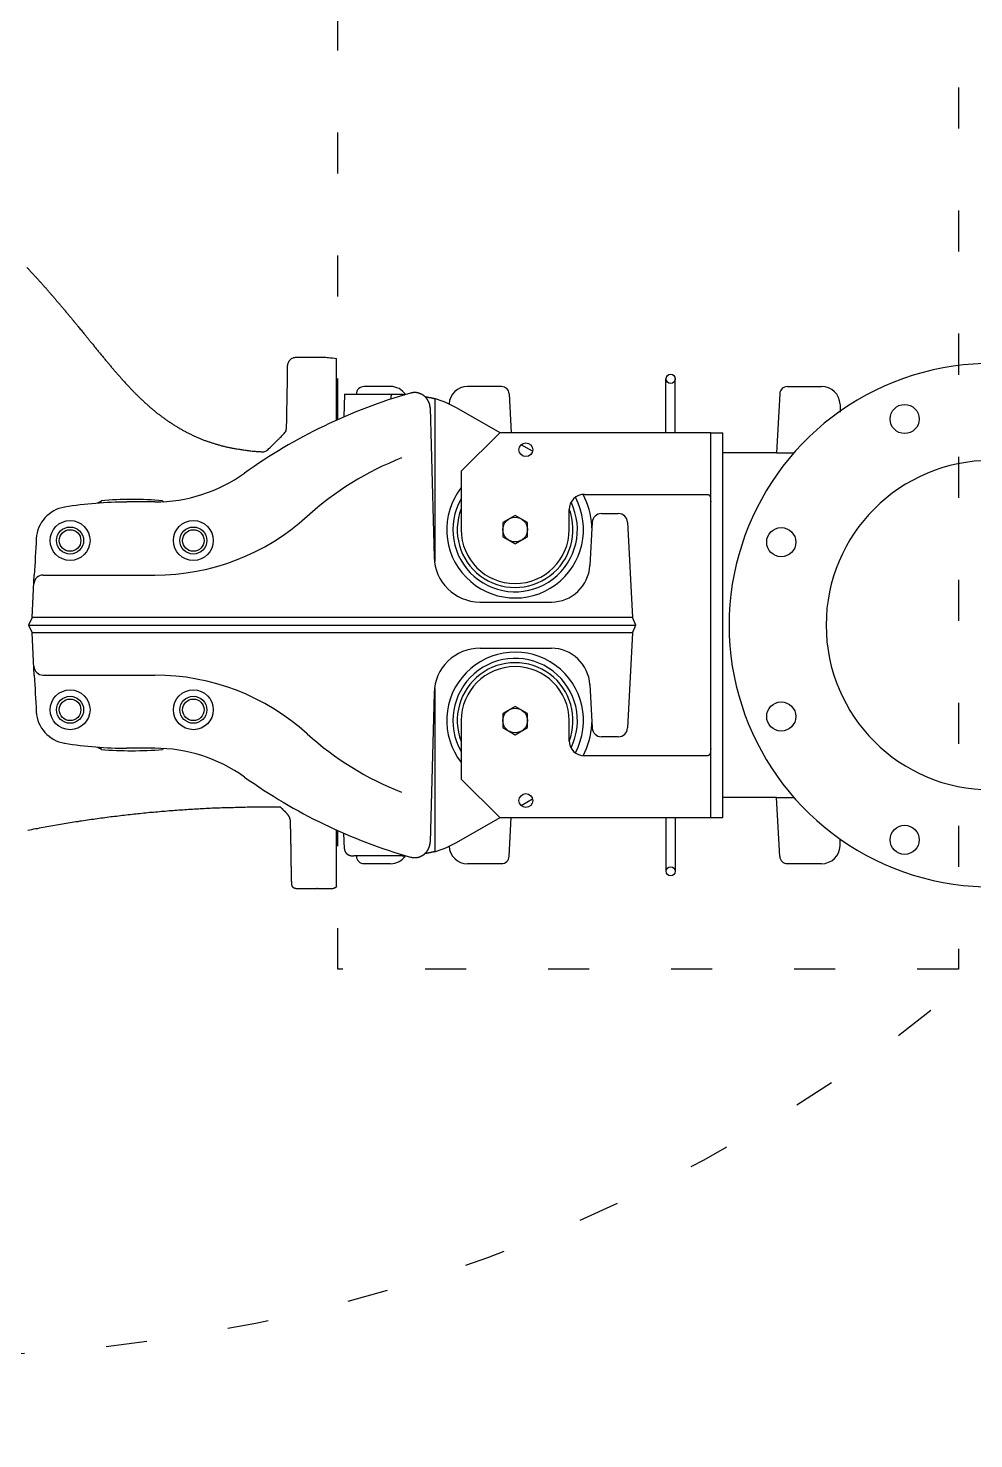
# Model space of a CAD drawing. Extents: x 0 to 216, y -5 to 280.
# Drawn here: x 125.17 to 132.38, y 183.47 to 194.22 of the extents above; entities that cross this region are included whole.
import ezdxf

# ---------------------------------------------------------------- set-up
doc = ezdxf.new("R2010")
doc.units = 0
doc.header["$LTSCALE"] = 10
doc.header["$MEASUREMENT"] = 0
doc.linetypes.add('SHORT_DASH', pattern=[0.125, 0.03125, -0.0625, 0.03125])
doc.layers.add('CADdetails-9-EXTRAFINE', color=9, linetype='CONTINUOUS')

msp = doc.modelspace()

# ---------------------------------------------------------------- linework, layer by layer
at = {"layer": 'CADdetails-9-EXTRAFINE', "linetype": 'SHORT_DASH'}
for p, q in [((132.258, 205.952), (132.258, 187.047)), ((127.532, 191.235), (127.532, 201.764)), ((127.532, 187.047), (127.532, 188.102)), ((132.258, 187.047), (127.532, 187.047))]:
    msp.add_line(p, q, dxfattribs=at)
at = {"layer": 'CADdetails-9-EXTRAFINE', "linetype": 'Continuous'}
for p, q in [((127.521, 191.23), (127.521, 191.7)), ((127.932, 191.486), (127.731, 191.486)), ((128.778, 191.486), (128.519, 191.486)), ((130.031, 191.134), (130.031, 191.545)), ((130.102, 191.134), (130.102, 191.545)), ((130.956, 191.486), (131.216, 191.486)), ((127.583, 191.428), (127.577, 191.254)), ((127.583, 191.428), (128.022, 191.428)), ((127.934, 191.402), (127.934, 191.39)), ((127.971, 191.402), (127.971, 191.402)), ((128.269, 191.395), (128.269, 190.152)), ((128.837, 191.431), (128.852, 191.134)), ((130.898, 191.431), (130.874, 190.982)), ((128.235, 191.323), (128.264, 190.187)), ((128.768, 191.134), (128.435, 191.325)), ((131.357, 191.35), (131.359, 191.292)), ((128.765, 191.134), (128.472, 190.841)), ((130.372, 191.134), (128.765, 191.134)), ((129.015, 190.993), (128.928, 191.043)), ((130.372, 191.134), (130.465, 191.134)), ((130.372, 188.202), (130.372, 191.134)), ((130.465, 190.982), (130.465, 191.134)), ((130.465, 188.355), (130.465, 190.982)), ((130.874, 190.982), (130.465, 190.982)), ((130.874, 190.982), (131.006, 190.982)), ((128.472, 190.841), (128.472, 190.396)), ((125.703, 190.6), (125.707, 190.603)), ((125.707, 190.603), (125.71, 190.606)), ((125.71, 190.606), (125.717, 190.609)), ((125.717, 190.609), (125.723, 190.611)), ((125.723, 190.611), (125.727, 190.611)), ((125.727, 190.616), (125.727, 190.6)), ((126.137, 190.607), (125.925, 190.607)), ((126.196, 190.616), (126.196, 190.609)), ((126.196, 190.611), (126.2, 190.611)), ((126.2, 190.611), (126.206, 190.609)), ((129.41, 190.665), (130.342, 190.665)), ((125.703, 190.6), (125.7, 190.598)), ((128.882, 190.504), (128.788, 190.45)), ((128.976, 190.45), (128.882, 190.504)), ((129.293, 190.396), (129.293, 190.548)), ((129.539, 190.519), (129.668, 190.519)), ((128.788, 190.45), (128.788, 190.341)), ((128.976, 190.341), (128.976, 190.45)), ((129.468, 190.452), (129.451, 190.122)), ((129.466, 190.41), (129.465, 190.426)), ((129.738, 190.452), (129.776, 189.727)), ((128.788, 190.341), (128.882, 190.287)), ((128.882, 190.287), (128.976, 190.341)), ((125.202, 189.727), (125.219, 190.05)), ((125.286, 190.05), (126.137, 190.05)), ((128.612, 189.844), (129.159, 189.844)), ((125.202, 189.727), (125.176, 189.668)), ((125.176, 189.668), (129.802, 189.668)), ((125.176, 189.668), (125.202, 189.61)), ((129.776, 189.727), (125.202, 189.727)), ((129.802, 189.668), (129.776, 189.727)), ((129.776, 189.61), (129.802, 189.668)), ((129.776, 189.61), (125.202, 189.61)), ((125.219, 189.287), (125.202, 189.61)), ((129.776, 189.61), (129.738, 188.885)), ((128.616, 189.492), (129.158, 189.492)), ((125.286, 189.287), (126.137, 189.287)), ((129.451, 189.215), (129.468, 188.885)), ((128.264, 189.15), (128.235, 188.014)), ((128.269, 189.185), (128.269, 187.941)), ((128.882, 189.049), (128.788, 188.995)), ((128.788, 188.995), (128.788, 188.887)), ((128.976, 188.995), (128.882, 189.049)), ((128.976, 188.887), (128.976, 188.995)), ((128.472, 188.941), (128.472, 188.495)), ((128.788, 188.887), (128.882, 188.833)), ((128.882, 188.833), (128.976, 188.887)), ((129.293, 188.789), (129.293, 188.941)), ((129.465, 188.911), (129.466, 188.927)), ((129.668, 188.818), (129.539, 188.818)), ((125.7, 188.739), (125.703, 188.736)), ((125.707, 188.733), (125.703, 188.736)), ((125.71, 188.731), (125.707, 188.733)), ((125.717, 188.727), (125.71, 188.731)), ((125.723, 188.726), (125.717, 188.727)), ((125.727, 188.725), (125.723, 188.726)), ((125.727, 188.737), (125.727, 188.72)), ((126.137, 188.73), (125.925, 188.73)), ((126.196, 188.728), (126.196, 188.72)), ((126.2, 188.726), (126.196, 188.725)), ((126.206, 188.727), (126.2, 188.726)), ((126.207, 188.728), (126.206, 188.727)), ((130.342, 188.671), (129.41, 188.671)), ((128.472, 188.495), (128.765, 188.202)), ((128.928, 188.294), (129.015, 188.344)), ((130.465, 188.202), (130.465, 188.355)), ((130.874, 188.355), (130.465, 188.355)), ((130.874, 188.355), (131.006, 188.355)), ((130.898, 187.906), (130.874, 188.355)), ((126.083, 188.237), (126.068, 188.236)), ((126.098, 188.239), (126.083, 188.237)), ((126.112, 188.24), (126.098, 188.239)), ((126.127, 188.241), (126.112, 188.24)), ((126.142, 188.243), (126.127, 188.241)), ((126.157, 188.244), (126.142, 188.243)), ((126.172, 188.245), (126.157, 188.244)), ((126.187, 188.247), (126.172, 188.245)), ((126.201, 188.248), (126.187, 188.247)), ((126.216, 188.249), (126.201, 188.248)), ((126.231, 188.25), (126.216, 188.249)), ((126.246, 188.252), (126.231, 188.25)), ((126.261, 188.253), (126.246, 188.252)), ((126.276, 188.254), (126.261, 188.253)), ((126.291, 188.255), (126.276, 188.254)), ((126.305, 188.256), (126.291, 188.255)), ((126.32, 188.257), (126.305, 188.256)), ((126.335, 188.258), (126.32, 188.257)), ((126.35, 188.259), (126.335, 188.258)), ((126.365, 188.26), (126.35, 188.259)), ((126.38, 188.261), (126.365, 188.26)), ((126.395, 188.262), (126.38, 188.261)), ((126.409, 188.263), (126.395, 188.262)), ((126.424, 188.264), (126.409, 188.263)), ((126.439, 188.265), (126.424, 188.264)), ((126.454, 188.266), (126.439, 188.265)), ((126.469, 188.266), (126.454, 188.266)), ((126.484, 188.267), (126.469, 188.266)), ((126.499, 188.268), (126.484, 188.267)), ((126.514, 188.269), (126.499, 188.268)), ((126.528, 188.27), (126.514, 188.269)), ((126.543, 188.27), (126.528, 188.27)), ((126.558, 188.271), (126.543, 188.27)), ((126.573, 188.272), (126.558, 188.271)), ((126.588, 188.272), (126.573, 188.272)), ((126.603, 188.273), (126.588, 188.272)), ((126.618, 188.273), (126.603, 188.273)), ((126.633, 188.274), (126.618, 188.273)), ((126.647, 188.275), (126.633, 188.274)), ((126.662, 188.275), (126.647, 188.275)), ((126.677, 188.276), (126.662, 188.275)), ((126.692, 188.276), (126.677, 188.276)), ((126.707, 188.277), (126.692, 188.276)), ((126.722, 188.277), (126.707, 188.277)), ((126.737, 188.277), (126.722, 188.277)), ((126.752, 188.278), (126.737, 188.277)), ((126.767, 188.278), (126.752, 188.278)), ((126.781, 188.278), (126.767, 188.278)), ((126.796, 188.279), (126.781, 188.278)), ((126.811, 188.279), (126.796, 188.279)), ((126.826, 188.279), (126.811, 188.279)), ((126.841, 188.28), (126.826, 188.279)), ((126.856, 188.28), (126.841, 188.28)), ((126.871, 188.28), (126.856, 188.28)), ((126.886, 188.28), (126.871, 188.28)), ((126.901, 188.28), (126.886, 188.28)), ((126.915, 188.28), (126.901, 188.28)), ((126.93, 188.28), (126.915, 188.28)), ((127.095, 188.281), (126.93, 188.28)), ((125.316, 188.131), (125.301, 188.128)), ((125.331, 188.134), (125.316, 188.131)), ((125.345, 188.136), (125.331, 188.134)), ((125.36, 188.139), (125.345, 188.136)), ((125.375, 188.141), (125.36, 188.139)), ((125.389, 188.144), (125.375, 188.141)), ((125.404, 188.147), (125.389, 188.144)), ((125.419, 188.149), (125.404, 188.147)), ((125.433, 188.151), (125.419, 188.149)), ((125.448, 188.154), (125.433, 188.151)), ((125.463, 188.156), (125.448, 188.154)), ((125.477, 188.159), (125.463, 188.156)), ((125.492, 188.161), (125.477, 188.159)), ((125.507, 188.164), (125.492, 188.161)), ((125.521, 188.166), (125.507, 188.164)), ((125.536, 188.168), (125.521, 188.166)), ((125.551, 188.17), (125.536, 188.168)), ((125.566, 188.173), (125.551, 188.17)), ((125.58, 188.175), (125.566, 188.173)), ((125.595, 188.177), (125.58, 188.175)), ((125.61, 188.179), (125.595, 188.177)), ((125.625, 188.182), (125.61, 188.179)), ((125.639, 188.184), (125.625, 188.182)), ((125.654, 188.186), (125.639, 188.184)), ((125.669, 188.188), (125.654, 188.186)), ((125.684, 188.19), (125.669, 188.188)), ((125.698, 188.192), (125.684, 188.19)), ((125.713, 188.194), (125.698, 188.192)), ((125.728, 188.196), (125.713, 188.194)), ((125.743, 188.198), (125.728, 188.196)), ((125.757, 188.2), (125.743, 188.198)), ((125.772, 188.202), (125.757, 188.2)), ((125.787, 188.204), (125.772, 188.202)), ((125.802, 188.206), (125.787, 188.204)), ((125.816, 188.208), (125.802, 188.206)), ((125.831, 188.21), (125.816, 188.208)), ((125.846, 188.211), (125.831, 188.21)), ((125.861, 188.213), (125.846, 188.211)), ((125.876, 188.215), (125.861, 188.213)), ((125.89, 188.217), (125.876, 188.215)), ((125.905, 188.218), (125.89, 188.217)), ((125.92, 188.22), (125.905, 188.218)), ((125.935, 188.222), (125.92, 188.22)), ((125.949, 188.223), (125.935, 188.222)), ((125.964, 188.225), (125.949, 188.223)), ((125.979, 188.227), (125.964, 188.225)), ((125.994, 188.228), (125.979, 188.227)), ((126.009, 188.23), (125.994, 188.228)), ((126.024, 188.231), (126.009, 188.23)), ((126.038, 188.233), (126.024, 188.231)), ((126.053, 188.234), (126.038, 188.233)), ((126.068, 188.236), (126.053, 188.234)), ((128.435, 188.012), (128.768, 188.202)), ((128.765, 188.202), (130.372, 188.202)), ((128.837, 187.906), (128.852, 188.202)), ((130.031, 188.202), (130.031, 187.792)), ((130.102, 188.202), (130.102, 187.792)), ((130.372, 188.202), (130.465, 188.202)), ((125.184, 188.106), (125.17, 188.103)), ((125.199, 188.109), (125.184, 188.106)), ((125.213, 188.112), (125.199, 188.109)), ((125.228, 188.115), (125.213, 188.112)), ((125.243, 188.117), (125.228, 188.115)), ((125.257, 188.12), (125.243, 188.117)), ((125.272, 188.123), (125.257, 188.12)), ((125.287, 188.126), (125.272, 188.123)), ((125.301, 188.128), (125.287, 188.126)), ((127.521, 187.673), (127.521, 188.107)), ((127.581, 187.963), (127.577, 188.083)), ((131.357, 187.986), (131.358, 188.038)), ((127.601, 187.925), (127.601, 187.925)), ((127.621, 187.914), (127.621, 187.914)), ((128.022, 187.909), (127.652, 187.909)), ((127.672, 187.909), (127.672, 187.906)), ((127.932, 187.85), (127.731, 187.85)), ((128.778, 187.85), (128.519, 187.85)), ((131.216, 187.85), (130.956, 187.85)), ((127.497, 187.66), (127.491, 187.659)), ((127.503, 187.662), (127.497, 187.66))]:
    msp.add_line(p, q, dxfattribs=at)
for points in [[(125.163, 192.394, -0.001223), (125.18, 192.376, -0.001059), (125.198, 192.356, -0.001135), (125.215, 192.338, -0.001025), (125.233, 192.319, -0.001078), (125.25, 192.3, -0.000982), (125.267, 192.281, -0.001049), (125.284, 192.262, -0.000919), (125.302, 192.242, -0.00099), (125.318, 192.224, -0.000816), (125.335, 192.203, -0.0009), (125.351, 192.185, -0.000723), (125.369, 192.164, -0.000812), (125.385, 192.146, -0.000639), (125.403, 192.125, -0.000735), (125.418, 192.107, -0.000543), (125.436, 192.086, -0.000623), (125.451, 192.068, -0.00045), (125.469, 192.046, -0.00055), (125.484, 192.028, -0.000372), (125.502, 192.007, -0.000459), (125.517, 191.989, -0.000265), (125.535, 191.966, -0.000371), (125.549, 191.949, -0.000162), (125.569, 191.925, -0.000254), (125.582, 191.91, -0.000063), (125.601, 191.886, -0.000094), (125.614, 191.87, -0.000078), (125.63, 191.85, 0.000068), (125.646, 191.83, 0.000099), (125.659, 191.815, 0.000062), (125.679, 191.79, 0.000328), (125.691, 191.775, 0.000196), (125.711, 191.751, 0.00051), (125.724, 191.735, 0.000325), (125.744, 191.711, 0.000687), (125.757, 191.694, 0.000495), (125.777, 191.672, 0.000999), (125.791, 191.655, 0.000754), (125.81, 191.632, 0.001289), (125.824, 191.615, 0.000975), (125.843, 191.593, 0.001578), (125.858, 191.576, 0.001269), (125.877, 191.555, 0.002036), (125.892, 191.537, 0.001661), (125.911, 191.516, 0.002437), (125.927, 191.499, 0.002086), (125.946, 191.479, 0.002763), (125.962, 191.461, 0.002424), (125.981, 191.442, 0.003003), (125.998, 191.425, 0.002696), (126.017, 191.406, 0.003311), (126.035, 191.389, 0.002991), (126.055, 191.37, 0.003673), (126.073, 191.354, 0.003351), (126.093, 191.336, 0.004027), (126.112, 191.32, 0.00373), (126.132, 191.303, 0.004279), (126.151, 191.287, 0.004002), (126.172, 191.271, 0.004462), (126.192, 191.256, 0.004316), (126.213, 191.241, 0.004614), (126.234, 191.226, 0.004492), (126.256, 191.212, 0.004557), (126.277, 191.198, 0.004486), (126.299, 191.184, 0.004573), (126.321, 191.171, 0.004483), (126.343, 191.158, 0.004741), (126.365, 191.146, 0.00459), (126.388, 191.134, 0.004991), (126.411, 191.123, 0.004841), (126.435, 191.111, 0.005189), (126.458, 191.101, 0.005013), (126.482, 191.091, 0.005257), (126.505, 191.081, 0.005212), (126.529, 191.072, 0.005306), (126.554, 191.064, 0.005316), (126.578, 191.056, 0.005139), (126.603, 191.048, 0.005311), (126.627, 191.041, 0.004858), (126.653, 191.034, 0.005155), (126.677, 191.028, 0.004408), (126.703, 191.023, 0.004782), (126.727, 191.018, 0.003914), (126.754, 191.013, 0.004435), (126.777, 191.009, 0.003393), (126.804, 191.005, 0.003735), (126.828, 191.001, 0.002917), (126.84, 191, 0.000928), (126.879, 190.995, 0.005184), (126.891, 190.994, 0.001495), (126.93, 190.991, 0.035818), (126.967, 190.99, 0.095873), (126.981, 190.994, 0.062246), (126.993, 191.001, 0.024458), (127.02, 191.026, 0.00001), (127.038, 191.044, -0.000054), (127.056, 191.062, -0.000007), (127.074, 191.08, 0.000002), (127.093, 191.098, 0.003198), (127.117, 191.123, 0.006291), (127.128, 191.135, 0.122148), (127.137, 191.15, 0.061208), (127.141, 191.184, 0.000175), (127.142, 191.209, -0.000345), (127.142, 191.235, 0), (127.143, 191.286, -0.000148), (127.143, 191.286, -0.00005), (127.144, 191.312, 0.000044), (127.144, 191.338, 0.000007), (127.145, 191.381, 0.000038), (127.145, 191.389, 0.000038), (127.145, 191.414, -0.000029), (127.146, 191.44, -0.00015), (127.147, 191.491, 0.000595), (127.148, 191.543, -0.002361), (127.148, 191.594, 0.000288), (127.149, 191.62, -0.00016), (127.149, 191.645, -0.097801), (127.155, 191.67, -0.09873), (127.169, 191.691, -0.096987), (127.19, 191.705, -0.096082), (127.216, 191.71, -0.000055), (127.249, 191.71, -0.000101), (127.267, 191.71, -0.001862), (127.318, 191.71, 0.000168), (127.344, 191.71, -0.000001), (127.369, 191.71, -0.000057), (127.372, 191.71, -0.000003), (127.421, 191.71, -0.022938), (127.461, 191.708, -0.015227), (127.521, 191.7)], [(127.943, 191.428, 0.000445), (127.942, 191.427, 0.000888), (127.942, 191.427, 0.000002), (127.941, 191.426, 0.000171), (127.941, 191.426, 0.000386), (127.941, 191.425, 0.000498), (127.941, 191.425, 0.00151), (127.941, 191.424, 0.000739), (127.94, 191.424, 0.000952), (127.94, 191.423, 0.000901), (127.94, 191.423, 0.001695), (127.939, 191.422, 0.001238), (127.939, 191.422, 0.001949), (127.939, 191.421, 0.00195), (127.939, 191.421, 0.002153), (127.938, 191.42, 0.001536), (127.938, 191.42, 0.001993), (127.938, 191.419, 0.002123), (127.938, 191.419, 0.003241), (127.937, 191.418, 0.002603), (127.937, 191.418, 0.002808), (127.937, 191.417, 0.002539), (127.937, 191.417, 0.003271), (127.936, 191.416, 0.003234), (127.936, 191.416, 0.003787), (127.936, 191.415, 0.00316), (127.936, 191.415, 0.003664), (127.936, 191.414, 0.003711), (127.935, 191.414, 0.004467), (127.935, 191.413, 0.003727), (127.935, 191.413, 0.004532), (127.935, 191.412, 0.004775), (127.935, 191.412, 0.005213), (127.935, 191.411, 0.004395), (127.935, 191.411, 0.004615), (127.934, 191.41, 0.004858), (127.934, 191.41, 0.005656), (127.934, 191.409, 0.004939), (127.934, 191.409, 0.005545), (127.934, 191.408, 0.005922), (127.934, 191.407, 0.005857), (127.934, 191.407, 0.006537), (127.934, 191.406, 0.003796), (127.934, 191.406, 0.004101), (127.934, 191.405, 0.002679), (127.934, 191.405, 0.000089), (127.934, 191.404, 0.006627), (127.934, 191.403, 0.004484), (127.934, 191.402)], [(128.022, 191.428), (128.023, 191.428), (128.023, 191.428, -0.003883), (128.023, 191.428, 0.003883), (128.024, 191.428), (128.024, 191.428), (128.024, 191.427, -0.000285), (128.025, 191.427, 0.000021), (128.025, 191.427, 0.000264), (128.025, 191.427, -0.000285), (128.025, 191.427, -0.003288), (128.025, 191.427, 0.003047), (128.026, 191.427, 0.000121), (128.026, 191.427, 0.000142), (128.026, 191.427), (128.026, 191.427), (128.027, 191.427, -0.003883), (128.027, 191.427, 0.003883), (128.027, 191.427), (128.028, 191.427), (128.028, 191.427, -0.000142), (128.028, 191.427, -0.000121), (128.029, 191.427, -0.003047), (128.029, 191.427, 0.003288), (128.029, 191.427, 0.000285), (128.029, 191.427, -0.000201), (128.029, 191.427), (128.03, 191.427, -0.000751), (128.03, 191.427, -0.000502), (128.031, 191.427)], [(128.031, 191.427), (128.031, 191.427), (128.031, 191.427), (128.032, 191.427), (128.032, 191.426, -0.003152), (128.032, 191.426, 0.003152), (128.033, 191.426, 1), (128.033, 191.426), (128.033, 191.426), (128.034, 191.426), (128.034, 191.426, -0.003152), (128.034, 191.425, 0.003152), (128.035, 191.425), (128.035, 191.425), (128.035, 191.425), (128.036, 191.425), (128.036, 191.425, -0.003152), (128.036, 191.425, 0.003152), (128.037, 191.425), (128.037, 191.424), (128.037, 191.424), (128.038, 191.424, -0.000789), (128.038, 191.424, -0.000526), (128.039, 191.424)], [(128.039, 191.424, -0.004778), (128.039, 191.424, -0.009704), (128.039, 191.424), (128.039, 191.424), (128.039, 191.424), (128.039, 191.424), (128.039, 191.424, 0.01941), (128.039, 191.424, -0.01941), (128.039, 191.424), (128.039, 191.423), (128.039, 191.423), (128.039, 191.423), (128.039, 191.423, 0.01941), (128.039, 191.423, -0.01941), (128.039, 191.423), (128.039, 191.423), (128.039, 191.423), (128.039, 191.423), (128.039, 191.423, 0.01941), (128.039, 191.423, -0.01941), (128.039, 191.423), (128.039, 191.423), (128.039, 191.423), (128.04, 191.423)], [(128.235, 191.323, 0.001278), (128.234, 191.326, 0.002502), (128.234, 191.327, 0.000053), (128.234, 191.331, 0.001277), (128.234, 191.332, 0.004035), (128.234, 191.333, 0.002788), (128.234, 191.336, 0.005297), (128.233, 191.338, 0.004473), (128.233, 191.34, 0.005633), (128.233, 191.342, 0.005137), (128.232, 191.344, 0.005031), (128.232, 191.347, 0.005089), (128.231, 191.349, 0.004798), (128.231, 191.351, 0.004857), (128.23, 191.353, 0.004719), (128.23, 191.355, 0.004917), (128.229, 191.357, 0.004674), (128.228, 191.359, 0.004703), (128.228, 191.361, 0.004396), (128.227, 191.363, 0.004519), (128.226, 191.365, 0.004438), (128.225, 191.367, 0.004572), (128.224, 191.369, 0.004366), (128.223, 191.371, 0.004332), (128.222, 191.373, 0.004225), (128.221, 191.375, 0.004277), (128.22, 191.377, 0.004444), (128.219, 191.379, 0.004454), (128.218, 191.381, 0.004442), (128.217, 191.383, 0.004319), (128.216, 191.385, 0.004385), (128.215, 191.386, 0.004419), (128.214, 191.388, 0.004618), (128.212, 191.39, 0.004542), (128.211, 191.392, 0.004555), (128.21, 191.394, 0.004548), (128.209, 191.395, 0.004519), (128.207, 191.397, 0.004444), (128.206, 191.399, 0.004594), (128.204, 191.4, 0.004695), (128.203, 191.402, 0.004673), (128.201, 191.404, 0.00453), (128.2, 191.405, 0.004464), (128.198, 191.407, 0.004518), (128.197, 191.408, 0.004712), (128.195, 191.41, 0.004768), (128.194, 191.411, 0.004608), (128.192, 191.412, 0.004498), (128.19, 191.414, 0.004425), (128.189, 191.415, 0.004469), (128.187, 191.417, 0.004758), (128.185, 191.418, 0.004777), (128.183, 191.419, 0.004731), (128.182, 191.42, 0.004624), (128.18, 191.422, 0.004514), (128.178, 191.423, 0.004631), (128.176, 191.424, 0.004659), (128.174, 191.425, 0.00466), (128.172, 191.426, 0.004531), (128.17, 191.427, 0.004573), (128.168, 191.428, 0.004463), (128.166, 191.429, 0.004503), (128.164, 191.43, 0.004459), (128.162, 191.431, 0.004525), (128.16, 191.432, 0.004421), (128.158, 191.432, 0.004411), (128.156, 191.433, 0.004331), (128.154, 191.434, 0.004384), (128.152, 191.435, 0.004394), (128.15, 191.435, 0.004268), (128.148, 191.436, 0.00449), (128.146, 191.436, 0.004469), (128.144, 191.437, 0.004751), (128.142, 191.438, 0.004538), (128.14, 191.438, 0.004775), (128.137, 191.438, 0.004633), (128.135, 191.439, 0.005071), (128.133, 191.439, 0.004822), (128.131, 191.44, 0.005392), (128.129, 191.44, 0.005269), (128.127, 191.44, 0.005597), (128.125, 191.44, 0.005266), (128.122, 191.44, 0.005603), (128.12, 191.44, 0.005784), (128.118, 191.44, 0.005809), (128.116, 191.44, 0.006036), (128.114, 191.44, 0.004897), (128.111, 191.44, 0.005533), (128.109, 191.44, 0.003875), (128.107, 191.44, 0.004588), (128.105, 191.44, 0.003066), (128.103, 191.439, 0.003923), (128.101, 191.439, 0.002349), (128.098, 191.439, 0.002834), (128.096, 191.438, 0.001739), (128.096, 191.438, 0.000035), (128.092, 191.438, 0.003809), (128.089, 191.437, 0.002564), (128.084, 191.436)], [(128.193, 191.411, 0.000019), (128.195, 191.41, 0.000037), (128.196, 191.41), (128.2, 191.409, -0.000037), (128.202, 191.409, 0.000037), (128.204, 191.408, 0.000037), (128.206, 191.408, -0.000015), (128.208, 191.408, -0.00003), (128.21, 191.407, -0.00003), (128.212, 191.407, -0.000236), (128.214, 191.407, 0.000236), (128.216, 191.406, 0.00003), (128.217, 191.406, 0.00003), (128.219, 191.405, 0.000015), (128.221, 191.405, -0.000037), (128.223, 191.405, -0.000037), (128.225, 191.404, 0.000037), (128.227, 191.404, 0.000037), (128.229, 191.403, -0.000037), (128.231, 191.403, -0.000037), (128.233, 191.403, 0.000075), (128.235, 191.402), (128.239, 191.402), (128.242, 191.401, -0.000075), (128.244, 191.4, 0.000037), (128.246, 191.4, 0.000037), (128.248, 191.4, -0.000037), (128.25, 191.399, -0.000037), (128.252, 191.399, 0.000037), (128.254, 191.398, 0.000037), (128.256, 191.398, -0.00005), (128.258, 191.398), (128.262, 191.397, 0.000019), (128.265, 191.396, 0.000012), (128.269, 191.395)], [(130.342, 190.665, -0.001697), (130.344, 190.665, -0.003286), (130.344, 190.665, -0.000098), (130.346, 190.665, -0.001748), (130.347, 190.665, -0.005722), (130.347, 190.665, -0.003625), (130.349, 190.664, -0.007559), (130.349, 190.664, -0.005734), (130.351, 190.664, -0.01007), (130.351, 190.664, -0.007859), (130.353, 190.663, -0.01209), (130.353, 190.663, -0.010203), (130.354, 190.663, -0.014449), (130.355, 190.662, -0.013498), (130.356, 190.662, -0.014918), (130.357, 190.661, -0.01454), (130.358, 190.661, -0.012705), (130.359, 190.66, -0.013593), (130.359, 190.659, -0.010923), (130.36, 190.659, -0.011993), (130.361, 190.658, -0.009575), (130.362, 190.657, -0.010643), (130.362, 190.656, -0.008656), (130.363, 190.655, -0.00962), (130.364, 190.655, -0.007752), (130.364, 190.654, -0.008452), (130.365, 190.653, -0.007008), (130.365, 190.652, -0.007789), (130.366, 190.651, -0.006639), (130.366, 190.65, -0.00706), (130.367, 190.649, -0.006206), (130.367, 190.648, -0.006949), (130.367, 190.647, -0.005849), (130.368, 190.646, -0.006241), (130.368, 190.645, -0.004985), (130.368, 190.644, -0.00564), (130.369, 190.643, -0.004636), (130.369, 190.642, -0.005205), (130.369, 190.641, -0.004044), (130.369, 190.64, -0.00455), (130.369, 190.639, -0.00343), (130.37, 190.638, -0.004042), (130.37, 190.637, -0.002943), (130.37, 190.636, -0.003472), (130.37, 190.635, -0.002331), (130.37, 190.634, -0.00289), (130.37, 190.633, -0.001802), (130.371, 190.632, -0.002044), (130.371, 190.631, -0.001577), (130.371, 190.63, -0.001912), (130.371, 190.629, -0.001708), (130.371, 190.628, -0.001797), (130.371, 190.627, -0.001438), (130.371, 190.626, -0.001733), (130.371, 190.625, -0.001166), (130.371, 190.624, -0.00125), (130.371, 190.623, -0.000926), (130.371, 190.622, -0.001171), (130.371, 190.621, -0.000974), (130.371, 190.62, -0.001081), (130.371, 190.619, -0.000731), (130.371, 190.618, -0.00091), (130.371, 190.617, -0.000539), (130.371, 190.616, -0.00066), (130.371, 190.615, -0.000412), (130.371, 190.615, -0.000002), (130.372, 190.613, -0.000904), (130.372, 190.611, -0.000604), (130.372, 190.609)], [(130.372, 188.728, -0.00018), (130.372, 188.727, -0.000359), (130.372, 188.726, -0.000001), (130.372, 188.724, -0.000183), (130.372, 188.724, -0.000543), (130.372, 188.723, -0.000358), (130.371, 188.722, -0.000714), (130.371, 188.721, -0.000541), (130.371, 188.72, -0.000907), (130.371, 188.719, -0.000719), (130.371, 188.718, -0.00108), (130.371, 188.717, -0.000989), (130.371, 188.716, -0.001185), (130.371, 188.715, -0.000925), (130.371, 188.714, -0.001234), (130.371, 188.713, -0.001161), (130.371, 188.712, -0.001738), (130.371, 188.711, -0.001438), (130.371, 188.71, -0.001797), (130.371, 188.709, -0.001708), (130.371, 188.708, -0.001912), (130.371, 188.707, -0.001577), (130.371, 188.706, -0.002044), (130.371, 188.705, -0.001802), (130.37, 188.704, -0.00289), (130.37, 188.703, -0.002344), (130.37, 188.702, -0.003459), (130.37, 188.701, -0.002885), (130.37, 188.7, -0.004037), (130.37, 188.699, -0.003493), (130.369, 188.698, -0.004625), (130.369, 188.697, -0.004047), (130.369, 188.696, -0.005127), (130.369, 188.695, -0.004616), (130.369, 188.694, -0.005661), (130.368, 188.693, -0.004985), (130.368, 188.692, -0.006241), (130.368, 188.691, -0.005849), (130.367, 188.69, -0.006949), (130.367, 188.689, -0.006206), (130.367, 188.688, -0.00706), (130.366, 188.687, -0.006639), (130.366, 188.686, -0.007789), (130.365, 188.685, -0.007008), (130.365, 188.684, -0.008452), (130.364, 188.683, -0.007752), (130.364, 188.682, -0.00962), (130.363, 188.681, -0.008656), (130.362, 188.68, -0.010643), (130.362, 188.68, -0.009575), (130.361, 188.679, -0.011993), (130.36, 188.678, -0.010923), (130.359, 188.677, -0.013593), (130.359, 188.677, -0.012705), (130.358, 188.676, -0.01454), (130.357, 188.675, -0.014918), (130.356, 188.675, -0.013498), (130.355, 188.674, -0.014449), (130.354, 188.674, -0.010203), (130.353, 188.674, -0.01209), (130.353, 188.673, -0.007859), (130.351, 188.673, -0.01007), (130.351, 188.673, -0.005734), (130.349, 188.673, -0.007041), (130.349, 188.672, -0.004144), (130.348, 188.672, -0.000198), (130.347, 188.672, -0.008969), (130.345, 188.672, -0.006137), (130.342, 188.671)], [(127.144, 188.232, -0.000093), (127.143, 188.233, -0.000186), (127.142, 188.234, 0), (127.14, 188.236, 0), (127.138, 188.238, 0.000373), (127.137, 188.239, -0.000186), (127.136, 188.24, -0.000186), (127.135, 188.241, 0.000186), (127.134, 188.242, 0.000186), (127.133, 188.243, -0.000186), (127.132, 188.244, -0.000186), (127.131, 188.245, 0.000186), (127.13, 188.246, 0.000186), (127.129, 188.247, -0.000373), (127.128, 188.248, -0.000001), (127.126, 188.25, -0.000001), (127.124, 188.252, 0.000373), (127.123, 188.253, -0.000373), (127.122, 188.253, -0.000002), (127.12, 188.255, -0.000002), (127.118, 188.257, 0.000373), (127.117, 188.258, -0.000186), (127.116, 188.259, -0.000186), (127.115, 188.26, 0.000124), (127.114, 188.261, 0.000249), (127.114, 188.262, -0.000373), (127.113, 188.263, -0.000374), (127.112, 188.264, 0.000249), (127.111, 188.265, 0.000062), (127.109, 188.267, 0.000093), (127.109, 188.267, 0.000186), (127.108, 188.268, -0.000373), (127.107, 188.269, -0.000001), (127.105, 188.271, -0.000001), (127.103, 188.273, -0.000001), (127.101, 188.275, 0), (127.099, 188.277, -0.000186), (127.097, 188.279, -0.000124), (127.095, 188.281, 0)], [(127.17, 188.185, 0.000493), (127.169, 188.186, 0.000979), (127.169, 188.187, 0.000008), (127.168, 188.189, 0.000474), (127.168, 188.189, 0.001439), (127.168, 188.19, 0.000957), (127.168, 188.191, 0.002045), (127.168, 188.192, 0.001608), (127.167, 188.193, 0.002489), (127.167, 188.194, 0.001917), (127.167, 188.195, 0.002739), (127.166, 188.196, 0.002411), (127.166, 188.197, 0.003467), (127.166, 188.198, 0.002802), (127.165, 188.199, 0.0039), (127.165, 188.2, 0.003664), (127.164, 188.201, 0.004559), (127.164, 188.202, 0.004256), (127.164, 188.203, 0.004083), (127.163, 188.204, 0.004224), (127.163, 188.205, 0.003692), (127.162, 188.206, 0.003827), (127.162, 188.207, 0.00345), (127.161, 188.208, 0.003825), (127.161, 188.209, 0.003303), (127.16, 188.21, 0.003526), (127.16, 188.211, 0.002757), (127.159, 188.212, 0.002975), (127.158, 188.213, 0.002578), (127.158, 188.214, 0.002984), (127.157, 188.214, 0.002456), (127.157, 188.215, 0.002552), (127.156, 188.216, 0.001999), (127.155, 188.217, 0.002406), (127.155, 188.218, 0.001845), (127.154, 188.219, 0.002025), (127.154, 188.22, 0.001458), (127.153, 188.221, 0.001716), (127.152, 188.221, 0.001339), (127.152, 188.222, 0.001721), (127.151, 188.223, 0.000986), (127.15, 188.224, 0.001014), (127.15, 188.225, 0.000733), (127.149, 188.226, 0.001304), (127.148, 188.227, 0.000648), (127.148, 188.227, 0.000003), (127.147, 188.228, 0.000864), (127.146, 188.23, 0.000579), (127.144, 188.232)], [(127.172, 188.167, -0.000447), (127.172, 188.167, -0.000892), (127.171, 188.168, -0.000006), (127.171, 188.168, 0.000944), (127.171, 188.169, 0.000846), (127.171, 188.169, -0.001607), (127.171, 188.169), (127.171, 188.17), (127.171, 188.171, 0.001607), (127.171, 188.172, -0.000854), (127.171, 188.172, -0.000754), (127.171, 188.173, 0.000752), (127.171, 188.173, 0.000667), (127.171, 188.173, -0.000667), (127.171, 188.174, -0.000752), (127.171, 188.174, 0.000754), (127.171, 188.175, 0.000854), (127.171, 188.175, -0.001607), (127.171, 188.176), (127.17, 188.177), (127.17, 188.178, 0.001419), (127.17, 188.178, -0.000667), (127.17, 188.178, -0.000752), (127.17, 188.179, 0.000754), (127.17, 188.179, 0.000854), (127.17, 188.18, -0.000804), (127.17, 188.18, -0.000803), (127.17, 188.181, 0.000803), (127.17, 188.181, 0.000804), (127.17, 188.182, -0.001114), (127.17, 188.182, -0.000493), (127.17, 188.183, 0.000001), (127.17, 188.183, 0.000355), (127.17, 188.184, 0.000237), (127.17, 188.185)], [(127.175, 187.955), (127.175, 187.959), (127.175, 187.963, -0.000006), (127.175, 187.966, 0.000006), (127.175, 187.968), (127.175, 187.972), (127.175, 187.976, -0.000006), (127.175, 187.978, 0.000006), (127.175, 187.98), (127.175, 187.985, -1), (127.175, 187.989, -0.000006), (127.175, 187.991, 0.000006), (127.175, 187.993), (127.175, 187.997), (127.174, 188.002, -0.000006), (127.174, 188.004, 0.000006), (127.174, 188.006), (127.174, 188.01), (127.174, 188.014, -0.000006), (127.174, 188.016, 0.000006), (127.174, 188.018), (127.174, 188.023), (127.174, 188.027, -0.000006), (127.174, 188.029, 0.000006), (127.174, 188.031, -1), (127.174, 188.035, -1), (127.174, 188.04, -0.000006), (127.174, 188.042, 0.000006), (127.174, 188.044), (127.174, 188.048), (127.174, 188.052, -0.000006), (127.174, 188.054, 0.000006), (127.174, 188.057), (127.173, 188.061), (127.173, 188.065, -0.000006), (127.173, 188.067, 0.000006), (127.173, 188.069), (127.173, 188.074), (127.173, 188.078, -0.000006), (127.173, 188.08, 0.000006), (127.173, 188.082), (127.173, 188.086), (127.173, 188.09, -0.000006), (127.173, 188.093, 0.000006), (127.173, 188.095), (127.173, 188.099, 0), (127.173, 188.103, -0.000006), (127.173, 188.105, 0.000006), (127.173, 188.107, 0), (127.173, 188.112, 0), (127.172, 188.116, -0.000006), (127.172, 188.118, 0.000006), (127.172, 188.12, 0), (127.172, 188.124, 0), (127.172, 188.129, 0), (127.172, 188.133, 0.000006), (127.172, 188.135, -0.000006), (127.172, 188.137, -0.000343), (127.172, 188.139, 0.000337), (127.172, 188.141, 0.000003), (127.172, 188.143, 0.000003), (127.172, 188.146), (127.172, 188.15), (127.172, 188.154), (127.172, 188.158, 0.000003), (127.172, 188.162, 0.000002), (127.172, 188.167)], [(127.176, 187.926, -0.000262), (127.176, 187.927, -0.000524), (127.176, 187.928, -0.000002), (127.176, 187.929, 0.000524), (127.176, 187.929, 0.000506), (127.176, 187.93, -0.000997), (127.176, 187.931, -0.000008), (127.176, 187.931, -0.000004), (127.176, 187.932, -0.000009), (127.176, 187.933, 0.000017), (127.176, 187.934, 0.001014), (127.176, 187.934, -0.000512), (127.176, 187.935, -0.000502), (127.176, 187.936, 0.000502), (127.176, 187.936, 0.000512), (127.176, 187.937, -0.000506), (127.176, 187.938, -0.000524), (127.176, 187.939, 0.000521), (127.176, 187.939, 0.000529), (127.176, 187.94, -0.000524), (127.176, 187.941, -0.000525), (127.176, 187.941, 0.000525), (127.176, 187.942, 0.000524), (127.176, 187.943, -0.00105), (127.175, 187.944), (127.175, 187.945), (127.175, 187.946, 0.00105), (127.175, 187.947, -0.000529), (127.175, 187.948, -0.000521), (127.175, 187.949, 0.000524), (127.175, 187.949, 0.000506), (127.175, 187.95, -0.000684), (127.175, 187.951, -0.00033), (127.175, 187.951, 0.000001), (127.175, 187.952, 0.000249), (127.175, 187.953, 0.000166), (127.175, 187.955)], [(127.18, 187.693, 0.000002), (127.18, 187.696, 0.000003), (127.18, 187.697), (127.18, 187.701, -0.000003), (127.18, 187.703, 0.000003), (127.18, 187.705, 0.000003), (127.18, 187.707, -0.000003), (127.18, 187.709), (127.18, 187.713, 0.000007), (127.179, 187.715, -0.000007), (127.179, 187.717, -0.00038), (127.179, 187.718, 0.00038), (127.179, 187.72, 0.000007), (127.179, 187.722, -0.000007), (127.179, 187.724), (127.179, 187.728, 0.000003), (127.179, 187.73, -0.000003), (127.179, 187.732, -0.000003), (127.179, 187.734, 0.000003), (127.179, 187.736, 0.000003), (127.179, 187.738, -0.000003), (127.179, 187.74, -0.000003), (127.179, 187.742, 0.000007), (127.179, 187.744), (127.179, 187.748, -1), (127.179, 187.751, -0.000007), (127.179, 187.753, 0.000003), (127.179, 187.755, 0.000003), (127.179, 187.757, -0.000003), (127.179, 187.759, -0.000003), (127.179, 187.761, 0.000003), (127.179, 187.763, 0.000003), (127.179, 187.765, -0.000003), (127.179, 187.767, -0.000003), (127.179, 187.769, 0.000003), (127.178, 187.771), (127.178, 187.775, -0.000003), (127.178, 187.777, -0.000003), (127.178, 187.779, -0.000367), (127.178, 187.781, 0.000367), (127.178, 187.783, 0.000003), (127.178, 187.785, 0.000003), (127.178, 187.786), (127.178, 187.79, -0.000003), (127.178, 187.792, 0.000003), (127.178, 187.794, 0.000003), (127.178, 187.796, -0.000003), (127.178, 187.798, -0.000003), (127.178, 187.8, 0.000003), (127.178, 187.802, 0.000003), (127.178, 187.804, -0.000003), (127.178, 187.806, -0.000003), (127.178, 187.808, 0.000007), (127.178, 187.81), (127.178, 187.814), (127.178, 187.818, -0.000007), (127.178, 187.819, 0.000003), (127.178, 187.821, 0.000003), (127.178, 187.823, -0.000003), (127.178, 187.825, -0.000003), (127.178, 187.827, 0.000003), (127.177, 187.829, 0.000003), (127.177, 187.831, -0.000003), (127.177, 187.833), (127.177, 187.837, 0.000007), (127.177, 187.839, -0.000007), (127.177, 187.841, -0.00038), (127.177, 187.843, 0.00038), (127.177, 187.845, 0.000007), (127.177, 187.847, -0.000007), (127.177, 187.849), (127.177, 187.853, 0.000003), (127.177, 187.854, -0.000003), (127.177, 187.856, -0.000003), (127.177, 187.858, 0.000003), (127.177, 187.86, 0.000003), (127.177, 187.862, -0.000003), (127.177, 187.864, -0.000003), (127.177, 187.866, 0.000003), (127.177, 187.868, 0.000003), (127.177, 187.87, -0.000003), (127.177, 187.872, -0.000003), (127.177, 187.874, 0.000003), (127.177, 187.876, 0.000003), (127.177, 187.878, -0.000003), (127.177, 187.88, -0.000003), (127.177, 187.882, 0.000007), (127.177, 187.884), (127.176, 187.887), (127.176, 187.891, -0.000007), (127.176, 187.893, 0.000003), (127.176, 187.895), (127.176, 187.899, -0.000003), (127.176, 187.901, -0.000003), (127.176, 187.903, -0.000367), (127.176, 187.905, 0.000367), (127.176, 187.907, 0.000003), (127.176, 187.909, 0.000003), (127.176, 187.911), (127.176, 187.915), (127.176, 187.919, 0.000002), (127.176, 187.922, 0.000001), (127.176, 187.926)], [(127.581, 187.963, 0.000098), (127.581, 187.962, 0.000195), (127.581, 187.962, 0.000001), (127.581, 187.961, 0.000153), (127.581, 187.961, 0.001142), (127.581, 187.961, -0.001142), (127.582, 187.96, -0.000153), (127.582, 187.96, -0.000086), (127.582, 187.96, -0.000219), (127.582, 187.959, 0.000391), (127.582, 187.959, 0.001449), (127.582, 187.958, -0.001196), (127.582, 187.958, -0.000126), (127.582, 187.958, -0.000077), (127.582, 187.957, -0.000238), (127.582, 187.957, 0.000334), (127.582, 187.957, 0.001903), (127.582, 187.956, -0.001903), (127.583, 187.956, -0.000334), (127.583, 187.955, 0.000238), (127.583, 187.955, 0.000077), (127.583, 187.955, 0.000126), (127.583, 187.954, 0.001196), (127.583, 187.954, -0.001449), (127.583, 187.953, -0.000391), (127.583, 187.953, 0.000219), (127.583, 187.953, 0.000086), (127.583, 187.952, 0.000153), (127.583, 187.952, 0.001142), (127.583, 187.952, -0.001142), (127.584, 187.951, -0.000153), (127.584, 187.951, -0.000195), (127.584, 187.95), (127.584, 187.95), (127.584, 187.949, 0.000558), (127.584, 187.948, 0.000372), (127.584, 187.947)], [(127.584, 187.947, 0.000371), (127.584, 187.947, 0.000741), (127.585, 187.947, 0.000009), (127.585, 187.947, -0.001494), (127.585, 187.947, -0.001541), (127.585, 187.946, 0.001037), (127.585, 187.946, 0.000253), (127.585, 187.946, 0.00025), (127.585, 187.946, 0.000992), (127.585, 187.946, -0.001494), (127.585, 187.945, -0.001541), (127.585, 187.945, 0.001037), (127.585, 187.945, 0.000253), (127.586, 187.945, 0.00025), (127.586, 187.945, 0.000992), (127.586, 187.944, -0.001494), (127.586, 187.944, -0.001541), (127.586, 187.944, 0.001037), (127.586, 187.944, 0.000253), (127.586, 187.944, 0.00025), (127.586, 187.943, 0.000992), (127.586, 187.943, -0.001494), (127.586, 187.943, -0.001541), (127.587, 187.943, 0.001037), (127.587, 187.943, 0.000253), (127.587, 187.943, 0.00025), (127.587, 187.942, 0.000992), (127.587, 187.942, -0.001494), (127.587, 187.942, -0.001541), (127.587, 187.942, 0.001025), (127.587, 187.942, 0.000518), (127.587, 187.941, -0.000386), (127.587, 187.941, -0.001157), (127.588, 187.941, 0.001158), (127.588, 187.941, 0.003434), (127.588, 187.941, -0.000021), (127.588, 187.94, -0.002285), (127.588, 187.94, -0.001532), (127.588, 187.94)], [(127.588, 187.94), (127.589, 187.939, 0.000185), (127.589, 187.938, 0.001297), (127.589, 187.938, 0.000502), (127.59, 187.938, 0.000798), (127.59, 187.937, 0.00085), (127.59, 187.937, 0.001212), (127.59, 187.937, 0.000704), (127.591, 187.936, 0.001147), (127.591, 187.936, 0.001394), (127.591, 187.936, 0.001977), (127.591, 187.936, 0.001209), (127.591, 187.935, 0.001414), (127.592, 187.935, 0.00173), (127.592, 187.934, 0.002218), (127.592, 187.934, 0.00144), (127.592, 187.934, 0.00193), (127.593, 187.934, 0.001902), (127.593, 187.933, 0.003385), (127.593, 187.933, 0.004), (127.593, 187.933, 0.002009), (127.594, 187.932, 0.001328), (127.594, 187.932, 0.001324), (127.594, 187.932, 0.002664), (127.594, 187.931, 0.003328), (127.595, 187.931, 0.001989), (127.595, 187.931, 0.001318), (127.595, 187.931, 0.002207), (127.596, 187.93, 0.001775), (127.596, 187.93, 0.001442), (127.596, 187.93, 0.001204), (127.596, 187.929, 0.001679), (127.597, 187.929, 0.001645), (127.597, 187.929, 0.001616), (127.597, 187.929, 0.000981), (127.598, 187.928, 0.001332), (127.598, 187.928, 0.000675), (127.598, 187.928, 0.000671), (127.598, 187.928, 0.000648), (127.599, 187.927, 0.000969), (127.599, 187.927, 0.000968), (127.599, 187.927, 0.001113), (127.6, 187.927, 0.000203), (127.6, 187.927, 0.000001), (127.6, 187.926, 0.00035), (127.601, 187.926, 0.000234), (127.601, 187.925)], [(127.601, 187.925, 0.00007), (127.602, 187.925, 0.00014), (127.602, 187.924, 0), (127.603, 187.924, 0.000036), (127.603, 187.924, 0.000464), (127.603, 187.924, 0.000365), (127.604, 187.923, 0.001419), (127.604, 187.923, 0.000856), (127.604, 187.923, 0.001092), (127.605, 187.922, 0.000877), (127.605, 187.922, 0.001411), (127.605, 187.922, 0.001504), (127.606, 187.922, 0.001625), (127.606, 187.921, 0.001114), (127.607, 187.921, 0.001372), (127.607, 187.921, 0.001205), (127.607, 187.921, 0.002661), (127.608, 187.92, 0.003004), (127.608, 187.92, 0.002523), (127.608, 187.92, 0.001524), (127.609, 187.92, 0.001731), (127.609, 187.919, 0.002239), (127.609, 187.919, 0.004065), (127.61, 187.919, 0.003048), (127.61, 187.919, 0.002885), (127.611, 187.918, 0.002642), (127.611, 187.918, 0.00336), (127.611, 187.918, 0.003537), (127.612, 187.918, 0.004049), (127.612, 187.918, 0.00334), (127.613, 187.917, 0.003533), (127.613, 187.917, 0.003453), (127.613, 187.917, 0.004616), (127.614, 187.917, 0.004305), (127.614, 187.917, 0.004912), (127.615, 187.917, 0.004674), (127.615, 187.916, 0.004532), (127.615, 187.916, 0.004068), (127.616, 187.916, 0.004857), (127.616, 187.916, 0.005036), (127.617, 187.916, 0.005965), (127.617, 187.916, 0.006047), (127.617, 187.916, 0.004468), (127.618, 187.916, 0.004848), (127.618, 187.915, 0.003272), (127.618, 187.915, 0.000112), (127.619, 187.915, 0.006931), (127.62, 187.915, 0.004704), (127.621, 187.915)], [(127.621, 187.914, 0.000656), (127.622, 187.914, 0.001309), (127.622, 187.914, 0.000001), (127.623, 187.914, 0.000097), (127.623, 187.914, 0.000112), (127.623, 187.914, 0.000145), (127.624, 187.913, 0.001371), (127.624, 187.913, 0.000811), (127.625, 187.913, 0.00116), (127.625, 187.913, 0.000891), (127.626, 187.913, 0.001282), (127.626, 187.913, 0.001362), (127.627, 187.913, 0.001472), (127.627, 187.912, 0.001051), (127.628, 187.912, 0.001299), (127.629, 187.912, 0.001585), (127.629, 187.912, 0.001907), (127.63, 187.912, 0.001413), (127.63, 187.912, 0.001416), (127.631, 187.912, 0.001985), (127.631, 187.911, 0.001514), (127.632, 187.911, 0.001079), (127.632, 187.911, 0.00108), (127.633, 187.911, 0.001335), (127.633, 187.911, 0.002163), (127.634, 187.911, 0.001936), (127.634, 187.911, 0.001562), (127.635, 187.911, 0.001434), (127.635, 187.911, 0.001388), (127.636, 187.91, 0.001694), (127.636, 187.91, 0.001689), (127.637, 187.91, 0.001262), (127.637, 187.91, 0.001559), (127.638, 187.91, 0.002123), (127.639, 187.91, 0.002051), (127.639, 187.91, 0.001629), (127.64, 187.91, 0.001095), (127.64, 187.91, 0.00112), (127.641, 187.91, 0.001688), (127.641, 187.91, 0.002076), (127.642, 187.91, 0.002022), (127.642, 187.91, 0.001482), (127.643, 187.91, 0.001258), (127.643, 187.909, 0.001987), (127.644, 187.909, 0.001494), (127.644, 187.909, 0.001293), (127.645, 187.909, 0.000764), (127.646, 187.909, 0.001235), (127.646, 187.909, 0.000824), (127.647, 187.909, 0.000682), (127.647, 187.909, 0.000692), (127.648, 187.909, 0.001393), (127.648, 187.909, 0.000697), (127.649, 187.909, 0.000461), (127.649, 187.909, 0.000225), (127.649, 187.909, 0.000001), (127.65, 187.909, 0.001016), (127.651, 187.909, 0.000678), (127.652, 187.909)], [(128.039, 187.913), (128.039, 187.913), (128.039, 187.913), (128.039, 187.913), (128.039, 187.913, -0.01941), (128.039, 187.913, 0.01941), (128.039, 187.913), (128.039, 187.913), (128.039, 187.913), (128.039, 187.913), (128.039, 187.913), (128.039, 187.913, -0.01941), (128.039, 187.913, 0.01941), (128.039, 187.913), (128.039, 187.913), (128.039, 187.913), (128.039, 187.913), (128.039, 187.914, -0.01941), (128.039, 187.914, 0.01941), (128.039, 187.914), (128.039, 187.914), (128.039, 187.914), (128.04, 187.914)], [(128.084, 187.901, 0.000831), (128.086, 187.9, 0.00164), (128.088, 187.9, 0.00002), (128.092, 187.899, 0.000819), (128.092, 187.899, 0.002239), (128.094, 187.899, 0.001492), (128.096, 187.898, 0.003052), (128.098, 187.898, 0.00234), (128.101, 187.898, 0.003933), (128.103, 187.897, 0.003066), (128.105, 187.897, 0.004588), (128.107, 187.897, 0.003875), (128.109, 187.897, 0.005533), (128.111, 187.896, 0.004937), (128.114, 187.896, 0.005995), (128.116, 187.896, 0.005636), (128.118, 187.896, 0.005787), (128.12, 187.896, 0.005781), (128.122, 187.896, 0.005428), (128.125, 187.897, 0.005592), (128.127, 187.897, 0.005105), (128.129, 187.897, 0.005352), (128.131, 187.897, 0.004862), (128.133, 187.897, 0.005071), (128.135, 187.898, 0.004633), (128.137, 187.898, 0.004775), (128.14, 187.899, 0.004538), (128.142, 187.899, 0.004751), (128.144, 187.9, 0.004469), (128.146, 187.9, 0.00449), (128.148, 187.901, 0.004268), (128.15, 187.901, 0.004394), (128.152, 187.902, 0.004384), (128.154, 187.903, 0.004331), (128.156, 187.904, 0.004411), (128.158, 187.904, 0.00446), (128.16, 187.905, 0.004487), (128.162, 187.906, 0.00431), (128.164, 187.907, 0.004498), (128.166, 187.908, 0.004611), (128.168, 187.909, 0.00473), (128.17, 187.91, 0.004532), (128.172, 187.911, 0.004509), (128.174, 187.912, 0.004596), (128.176, 187.913, 0.004694), (128.178, 187.914, 0.00461), (128.18, 187.915, 0.004623), (128.182, 187.916, 0.004631), (128.183, 187.918, 0.004683), (128.185, 187.919, 0.004763), (128.187, 187.92, 0.004563), (128.189, 187.921, 0.004422), (128.19, 187.923, 0.004501), (128.192, 187.924, 0.004758), (128.194, 187.926, 0.004732), (128.195, 187.927, 0.004471), (128.197, 187.929, 0.004405), (128.198, 187.93, 0.004607), (128.2, 187.932, 0.004744), (128.201, 187.933, 0.004595), (128.203, 187.935, 0.004544), (128.204, 187.936, 0.004674), (128.206, 187.938, 0.004584), (128.207, 187.94, 0.00452), (128.209, 187.941, 0.004439), (128.21, 187.943, 0.004528), (128.211, 187.945, 0.004569), (128.212, 187.947, 0.004618), (128.214, 187.948, 0.004419), (128.215, 187.95, 0.004385), (128.216, 187.952, 0.004319), (128.217, 187.954, 0.004462), (128.218, 187.956, 0.004434), (128.219, 187.958, 0.004369), (128.22, 187.96, 0.004276), (128.221, 187.961, 0.004294), (128.222, 187.963, 0.004412), (128.223, 187.965, 0.004371), (128.224, 187.967, 0.004495), (128.225, 187.969, 0.00442), (128.226, 187.971, 0.004537), (128.227, 187.973, 0.004396), (128.228, 187.975, 0.004703), (128.228, 187.978, 0.004674), (128.229, 187.98, 0.004917), (128.23, 187.982, 0.004719), (128.23, 187.984, 0.004857), (128.231, 187.986, 0.004798), (128.231, 187.988, 0.005089), (128.232, 187.99, 0.005031), (128.232, 187.992, 0.005137), (128.233, 187.994, 0.005633), (128.233, 187.997, 0.004473), (128.233, 187.999, 0.004892), (128.234, 188.001, 0.003193), (128.234, 188.001, 0.000105), (128.234, 188.005, 0.006485), (128.234, 188.009, 0.004394), (128.235, 188.014)], [(128.269, 187.941, -0.000019), (128.267, 187.941, -0.000037), (128.265, 187.941), (128.262, 187.94, 0.000037), (128.26, 187.939, -0.000037), (128.258, 187.939, -0.000037), (128.256, 187.939, 0.000037), (128.254, 187.938, 0.000037), (128.252, 187.938, -0.000037), (128.25, 187.937, -0.000037), (128.248, 187.937, 0.000037), (128.246, 187.937, 0.000037), (128.244, 187.936, -0.000075), (128.242, 187.936), (128.239, 187.935), (128.235, 187.934, 0.000075), (128.233, 187.934, -0.000037), (128.231, 187.934, -0.000037), (128.229, 187.933, 0.000037), (128.227, 187.933, 0.000037), (128.225, 187.932, -0.000011), (128.223, 187.932, -0.000064), (128.221, 187.932, 0.000064), (128.219, 187.931, 0.000381), (128.217, 187.931, -0.000381), (128.216, 187.931, -0.000064), (128.214, 187.93, 0.000064), (128.212, 187.93, 0.000011), (128.21, 187.929, -0.000037), (128.208, 187.929, -0.000037), (128.206, 187.929, 0.00005), (128.204, 187.928), (128.2, 187.927, -0.000019), (128.197, 187.927, -0.000012), (128.193, 187.926)], [(128.022, 187.909), (128.023, 187.909), (128.023, 187.909, 0.000142), (128.023, 187.909, 0.000121), (128.024, 187.909, 0.003047), (128.024, 187.909, -0.003288), (128.024, 187.909, -0.000285), (128.024, 187.909, 0.000264), (128.024, 187.909, 0.000021), (128.025, 187.909, -0.000021), (128.025, 187.909, -0.000264), (128.025, 187.909, 0.000285), (128.025, 187.909, 0.003288), (128.025, 187.909, -0.003047), (128.026, 187.909, -0.000121), (128.026, 187.909, -0.000142), (128.026, 187.909), (128.026, 187.909), (128.027, 187.909, 0.003883), (128.027, 187.909, -0.003883), (128.027, 187.909), (128.028, 187.909), (128.028, 187.909, 0.000142), (128.028, 187.91, 0.000121), (128.029, 187.91, 0.003047), (128.029, 187.91, -0.003288), (128.029, 187.91, -0.000285), (128.029, 187.91, 0.000264), (128.029, 187.91), (128.03, 187.91, -0.000142), (128.03, 187.91, -0.000095), (128.031, 187.91)], [(128.031, 187.91, -0.000789), (128.031, 187.91, -0.001576), (128.031, 187.91), (128.031, 187.91), (128.032, 187.91, 1), (128.032, 187.91), (128.033, 187.91, 0.003152), (128.033, 187.911, -0.003152), (128.033, 187.911), (128.033, 187.911), (128.034, 187.911), (128.034, 187.911), (128.035, 187.911, 0.003152), (128.035, 187.911, -0.003152), (128.035, 187.911), (128.035, 187.912), (128.036, 187.912), (128.036, 187.912), (128.037, 187.912, 0.003152), (128.037, 187.912, -0.003152), (128.037, 187.912), (128.037, 187.912, -1), (128.038, 187.913), (128.039, 187.913)], [(127.215, 187.659, -0.000733), (127.214, 187.659, -0.001443), (127.213, 187.659, -0.00002), (127.211, 187.66, -0.000726), (127.211, 187.66, -0.002682), (127.21, 187.66, -0.00179), (127.208, 187.66, -0.00366), (127.207, 187.66, -0.002676), (127.206, 187.661, -0.004384), (127.205, 187.661, -0.003447), (127.204, 187.661, -0.005605), (127.203, 187.661, -0.004728), (127.202, 187.662, -0.006961), (127.201, 187.662, -0.00565), (127.2, 187.663, -0.00792), (127.199, 187.663, -0.007017), (127.198, 187.663, -0.009748), (127.197, 187.664, -0.008401), (127.196, 187.664, -0.010805), (127.195, 187.665, -0.009797), (127.195, 187.665, -0.012161), (127.194, 187.666, -0.012073), (127.193, 187.666, -0.012046), (127.192, 187.667, -0.011706), (127.192, 187.668, -0.01031), (127.191, 187.669, -0.011572), (127.19, 187.669, -0.009578), (127.19, 187.67, -0.010126), (127.189, 187.671, -0.007883), (127.188, 187.672, -0.009133), (127.188, 187.672, -0.007061), (127.187, 187.673, -0.007766), (127.187, 187.674, -0.005894), (127.186, 187.675, -0.006862), (127.186, 187.676, -0.005184), (127.185, 187.677, -0.005987), (127.185, 187.678, -0.004131), (127.184, 187.679, -0.004894), (127.184, 187.68, -0.003267), (127.184, 187.681, -0.004084), (127.183, 187.682, -0.002553), (127.183, 187.683, -0.003087), (127.183, 187.684, -0.001936), (127.182, 187.686, -0.002549), (127.182, 187.687, -0.001567), (127.182, 187.687, -0.000025), (127.181, 187.689, -0.003032), (127.181, 187.691, -0.002043), (127.18, 187.693)], [(127.491, 187.659), (127.487, 187.659, 0.000001), (127.482, 187.659, 0.000003), (127.478, 187.659, 0.000004), (127.474, 187.659, 0.000006), (127.47, 187.659, 0.000008), (127.465, 187.659, 0.000007), (127.461, 187.659, 0.000004), (127.457, 187.659, 0.000001), (127.453, 187.659, -0.000001), (127.448, 187.659, 0.000348), (127.446, 187.659, -0.000348), (127.444, 187.659, -0.000007), (127.44, 187.659, -0.000007), (127.436, 187.659, -0.000348), (127.434, 187.659, 0.000348), (127.431, 187.659, -0.000003), (127.427, 187.659, 0), (127.423, 187.659, 0.000002), (127.419, 187.659, 0.000004), (127.414, 187.659, 0.000003), (127.41, 187.659, 0.000002), (127.406, 187.659, 0.000001), (127.402, 187.659, 0), (127.397, 187.659, -0.000001), (127.393, 187.659, -0.000001), (127.389, 187.659, -0.000001), (127.385, 187.659, 0), (127.381, 187.659, 0), (127.376, 187.659, 1), (127.372, 187.659, 0), (127.368, 187.659, 0.000001), (127.364, 187.659, 0.000001), (127.359, 187.659, 0.000001), (127.355, 187.659, 0.000001), (127.351, 187.659, 0.000001), (127.347, 187.659, 0.000001), (127.342, 187.659, 0.000001), (127.338, 187.659, 0.000002), (127.334, 187.659, 0.000348), (127.332, 187.659, -0.000348), (127.33, 187.659, 0.000001), (127.325, 187.659, 0), (127.321, 187.659, -0.000002), (127.317, 187.659, -0.000003), (127.313, 187.659, -0.000004), (127.308, 187.659, -0.000006), (127.304, 187.659, -0.000007), (127.3, 187.659, -0.000008), (127.296, 187.659, -0.000348), (127.294, 187.659, 0.000348), (127.291, 187.659, -0.000004), (127.287, 187.659, 0), (127.283, 187.659, -0.000348), (127.281, 187.659, 0.000348), (127.279, 187.659, 0.000007), (127.274, 187.659, 0.00001), (127.27, 187.659, 0.000014), (127.266, 187.659, 0.000017), (127.262, 187.659, 0.000348), (127.26, 187.659, -0.000174), (127.257, 187.659, -0.000174), (127.255, 187.659, 0.000174), (127.253, 187.659, 0.000174), (127.251, 187.659, -0.000174), (127.249, 187.659, -0.000174), (127.247, 187.659, 0.000174), (127.245, 187.659, 0.000174), (127.243, 187.659, -0.000348), (127.24, 187.659, -0.000015), (127.236, 187.659, -0.000017), (127.232, 187.659, -0.000348), (127.23, 187.659, 0.000232), (127.228, 187.659, -0.000007), (127.224, 187.659, -0.000087), (127.22, 187.659, -0.000058), (127.215, 187.659)], [(127.521, 187.673), (127.521, 187.672), (127.52, 187.672), (127.519, 187.671), (127.518, 187.671, -0.000675), (127.517, 187.67, 0.000675), (127.517, 187.67), (127.516, 187.67), (127.515, 187.669), (127.514, 187.668), (127.513, 187.668), (127.512, 187.667), (127.511, 187.667, -0.000675), (127.511, 187.667, 0.000675), (127.51, 187.666), (127.509, 187.666), (127.508, 187.665), (127.507, 187.665, -0.001173), (127.507, 187.664, 0.000744), (127.506, 187.664, 0.000429), (127.506, 187.664, -0.000428), (127.505, 187.664), (127.504, 187.663, 0.000337), (127.504, 187.663, 0.000225), (127.503, 187.662)]]:
    msp.add_lwpolyline(points, format="xyb", dxfattribs=at)
for centre, radius in [((124.406, 196.499), 18.536), ((124.406, 196.499), 17.65), ((130.067, 191.545), 0.0352), ((131.849, 191.239), 0.111), ((128.964, 191.005), 0.0528), ((125.492, 190.313), 0.152), ((125.492, 190.313), 0.103), ((125.492, 190.313), 0.0821), ((126.431, 190.313), 0.152), ((126.431, 190.313), 0.103), ((126.431, 190.313), 0.0821), ((128.882, 190.396), 0.0938), ((130.909, 190.3), 0.111), ((125.492, 189.023), 0.152), ((125.492, 189.023), 0.103), ((125.492, 189.023), 0.0821), ((126.431, 189.023), 0.152), ((126.431, 189.023), 0.103), ((126.431, 189.023), 0.0821), ((128.882, 188.941), 0.0938), ((130.909, 188.972), 0.111), ((128.964, 188.331), 0.0528), ((131.849, 188.032), 0.111), ((130.067, 187.792), 0.0352)]:
    msp.add_circle(centre, radius, dxfattribs=at)
at = {"layer": 'CADdetails-9-EXTRAFINE', "linetype": 'SHORT_DASH'}
for radius in [18.314, 12.406]:
    msp.add_circle((124.406, 196.499), radius, dxfattribs=at)
at = {"layer": 'CADdetails-9-EXTRAFINE', "linetype": 'Continuous'}
for centre, radius, start, end in [((132.506, 189.668), 1.994, 39.0228, 320.9772), ((127.731, 191.428), 0.0586, 90, 180), ((127.932, 191.346), 0.141, 34.7102, 90), ((128.519, 191.346), 0.141, 90, 176.9112), ((128.778, 191.428), 0.0586, 3, 90), ((130.956, 191.428), 0.0586, 90, 177), ((131.216, 191.346), 0.141, 2, 90), ((129.211, 187.489), 4.105, 105.937, 125.6108), ((128.057, 190.665), 0.76, 60.1848, 73.8237), ((128.873, 188.758), 2.346, 111.4076, 132.1509), ((132.506, 189.668), 1.255, 90, 270), ((126.137, 191.78), 1.173, 270, 305.6108), ((128.882, 190.396), 0.521, 142.118, 28.1987), ((125.925, 187.674), 2.932, 90, 99.3048), ((125.962, 187.687), 2.939, 85.422, 94.578), ((128.882, 190.396), 0.474, 150.2723, 26.0814), ((129.41, 190.548), 0.117, 90, 180), ((128.882, 190.396), 0.584, 3, 27.4181), ((125.492, 190.313), 0.258, 99.3048, 176.5779), ((126.137, 191.78), 1.73, 270, 312.1509), ((128.882, 190.396), 0.441, 158.7966, 20.9805), ((129.539, 190.448), 0.0704, 90, 177), ((129.668, 190.448), 0.0704, 3, 89.9999), ((128.882, 190.396), 0.411, 180, 0), ((163.137, 188.062), 37.97, 176.5779, 177), ((128.616, 190.196), 0.352, 181.5, 269.3942), ((129.158, 190.137), 0.293, 270, 357), ((125.286, 189.979), 0.0704, 90, 177), ((128.616, 189.141), 0.352, 90, 178.5), ((128.882, 188.941), 0.521, 331.8013, 217.882), ((129.158, 189.199), 0.293, 3, 90), ((125.286, 189.358), 0.0704, 183, 270), ((128.882, 188.941), 0.474, 333.9186, 209.7277), ((128.882, 188.941), 0.441, 339.0195, 201.2034), ((128.882, 188.941), 0.411, 0, 180), ((163.137, 191.274), 37.97, 183, 183.4221), ((126.137, 187.557), 1.73, 47.8491, 90), ((125.492, 189.023), 0.258, 183.4221, 260.6952), ((128.882, 188.941), 0.584, 332.5819, 357), ((129.539, 188.888), 0.0704, 183, 270), ((129.668, 188.888), 0.0704, 270.0001, 357), ((128.873, 190.579), 2.346, 227.8491, 248.5924), ((129.41, 188.789), 0.117, 180, 270), ((125.925, 191.662), 2.932, 260.6952, 270), ((125.962, 191.65), 2.939, 265.422, 274.578), ((126.137, 187.557), 1.173, 54.3892, 90), ((129.211, 191.848), 4.105, 234.3892, 254.063), ((128.057, 188.671), 0.76, 286.1763, 299.8152), ((128.519, 187.991), 0.141, 183.0888, 270), ((131.216, 187.991), 0.141, 270, 358), ((127.731, 187.909), 0.0586, 183, 270), ((127.932, 187.991), 0.141, 270, 325.2896), ((128.778, 187.909), 0.0586, 270, 357), ((130.956, 187.909), 0.0586, 183, 270)]:
    msp.add_arc(centre, radius, start, end, dxfattribs=at)

doc.saveas('drawing.dxf')
